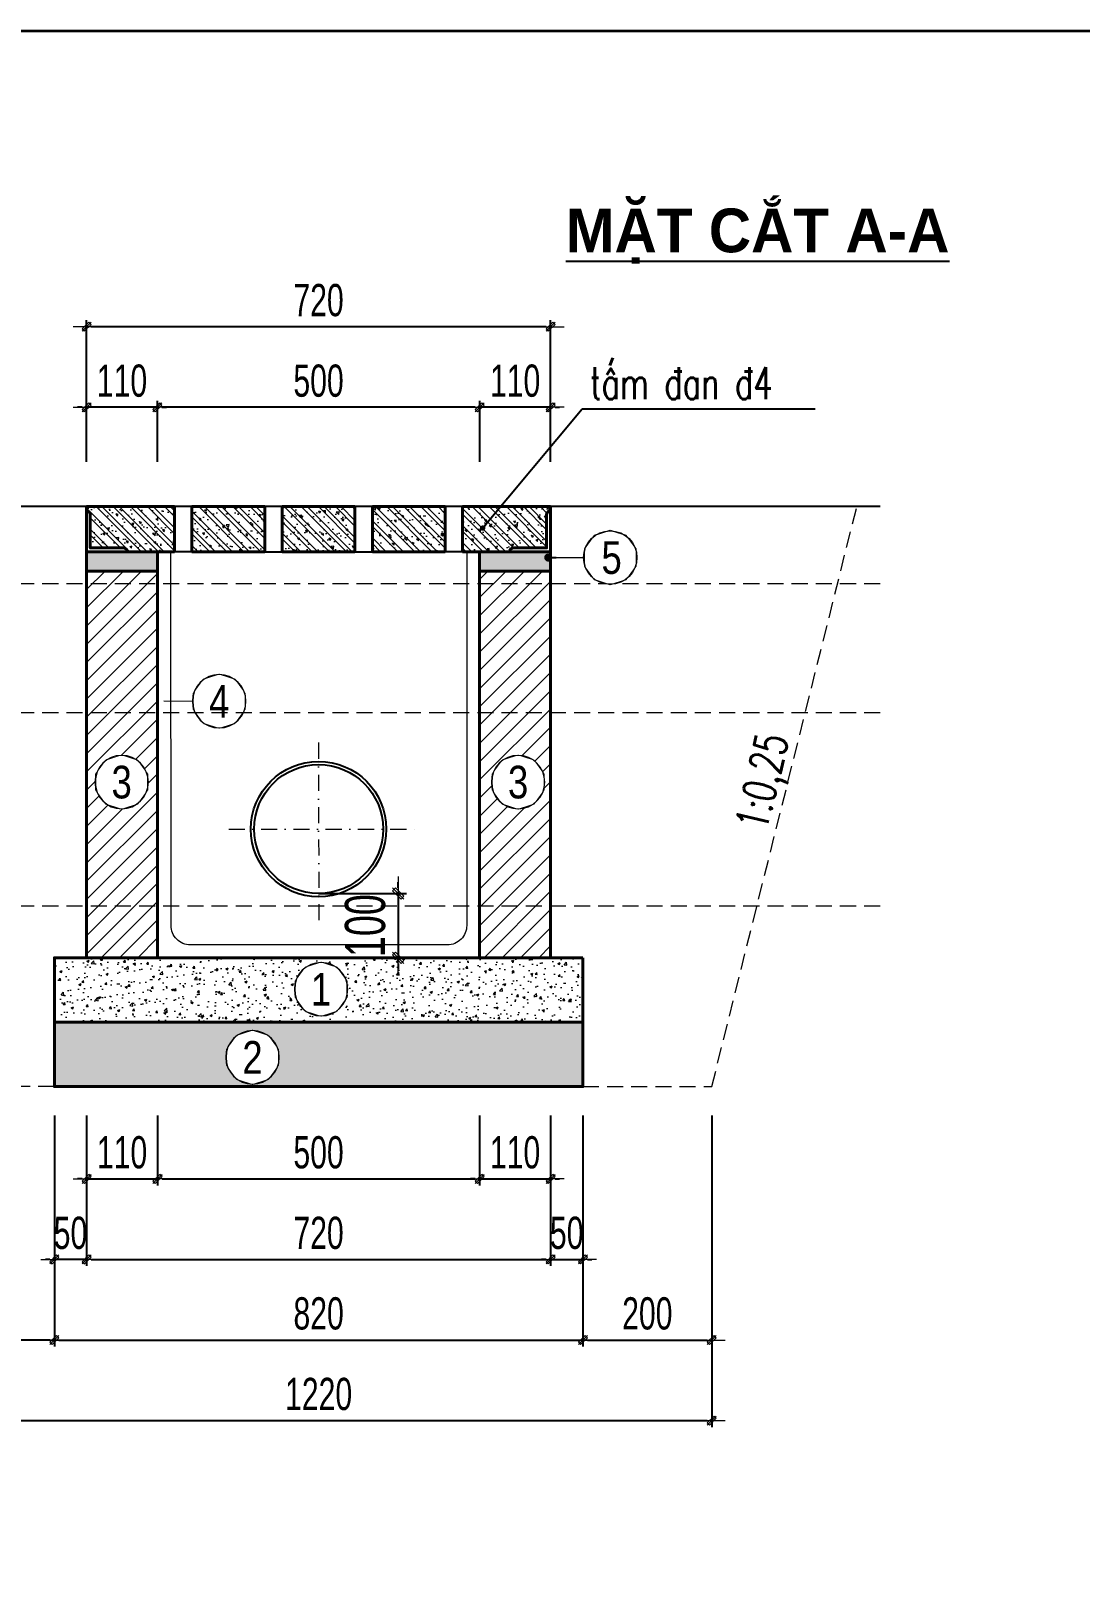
# Model space of a CAD drawing. Header units: inches. Extents: x -676 to 53517, y -16349 to 46516.
# Drawn here: x 30130 to 31758, y 11571 to 13956 of the extents above; entities that cross this region are included whole.
import ezdxf
from ezdxf.enums import TextEntityAlignment as Align

# ---------------------------------------------------------------- set-up
doc = ezdxf.new("R2010")
doc.units = ezdxf.units.IN
doc.header["$MEASUREMENT"] = 0
doc.set_wipeout_variables(frame=1)
doc.linetypes.add('DASHDOT', pattern=[1, 0.5, -0.25, 0, -0.25])
doc.linetypes.add('HIDDEN', pattern=[0.375, 0.25, -0.125])
for name, color, linetype, lineweight in [('dim', 144, 'Continuous', 13), ('EG Net thay', 7, 'Continuous', 25), ('LC Dim', 8, 'Continuous', 18), ('LC Hatch', 252, 'Continuous', 9), ('LC ISO', 153, 'Continuous', 13), ('LC MANH DUT', 35, 'HIDDEN', 5), ('LC Net dam2', 6, 'Continuous', 40), ('LC Net manh', 9, 'Continuous', 5), ('LC Net thay', 7, 'Continuous', 25), ('LC Net truc', 79, 'DASHDOT', 13), ('LC Text1', 3, 'Continuous', 20), ('LC Text2', 7, 'Continuous', 25), ('THEP', 1, 'Continuous', 35)]:
    doc.layers.add(name, color=color, linetype=linetype, lineweight=lineweight)
doc.layers.add('ENTTNTHIETKE1', color=2, linetype='Continuous')
doc.layers.add('HACTH', color=8, linetype='Continuous')
doc.styles.add('General text 2', font='arial.ttf')
doc.styles.add('HOATBIF', font='hoatbif.shx', dxfattribs={"width": 0.7})
doc.styles.add('LC 1', font='')
doc.styles.add('LC 3', font='vnsimli.shx', dxfattribs={"width": 0.75})
doc.styles.add('TXTDIM', font='', dxfattribs={"width": 0.7})
doc.styles.get('LC 1').set_extended_font_data('.VnAvantH', bold=True)
doc.styles.get('TXTDIM').set_extended_font_data('.VnArial')
doc.dimstyles.new('1-100(1-25)', dxfattribs={"dimscale": 25, "dimtxt": 2.5, "dimasz": 0.35, "dimexe": 0.5, "dimexo": 0, "dimgap": 0.8, "dimtad": 1, "dimdec": 0, "dimzin": 0, "dimdsep": 46, "dimtxsty": 'HOATBIF', "dimblk1": 'DOT', "dimblk2": 'DOT', "dimsah": 1, "dimcen": -1, "dimdle": 1, "dimclrd": 256, "dimclre": 256, "dimclrt": 4, "dimadec": 3, "dimazin": 2, "dimtfac": 0.333333, "dimtdec": 0, "dimtix": 1, "dimtmove": 2, "dimatfit": 3, "dimldrblk": 'DOT', "dimfxl": 1, "dimtvp": 0.833333, "dimtolj": 1, "dimtzin": 0, "dimarcsym": 0})
doc.dimstyles.new('DIM25', dxfattribs={"dimscale": 25, "dimtxt": 2.5, "dimasz": 0.3, "dimexe": 0.5, "dimexo": 0, "dimgap": 0.5, "dimtad": 1, "dimdec": 0, "dimzin": 12, "dimdsep": 46, "dimtxsty": 'TXTDIM', "dimblk": 'SLASH', "dimcen": 1.5, "dimclrd": 144, "dimclre": 144, "dimclrt": 1, "dimadec": 0, "dimazin": 0, "dimtfac": 1, "dimtdec": 0, "dimtix": 1, "dimtmove": 0, "dimatfit": 3, "dimldrblk": 'DOT', "dimfxl": 2, "dimtolj": 1, "dimtzin": 0, "dimlwd": 9, "dimlwe": 9, "dimarcsym": 1})

# ---------------------------------------------------------------- blocks, each defined once
blk = doc.blocks.new('*U66')
at = {"layer": 'Defpoints'}
blk.add_lwpolyline([(0, 4.25), (-2.5, 3.44), (-4.04, 1.31), (-4.04, -1.31), (-2.5, -3.44), (0, -4.25), (2.5, -3.44), (4.04, -1.31), (4.04, 1.31), (2.5, 3.44)], close=True, dxfattribs=at)
at = {"layer": 'LC Text1', "style": 'General text 2', "width": 0.8, "flags": 8}
blk.add_attdef('SYMBOL', text='', height=5.2, dxfattribs=at).set_placement((0, 0), align=Align.MIDDLE_CENTER)
blk.add_wipeout([(0, 4.25), (-2.5, 3.44), (-4.04, 1.31), (-4.04, -1.31), (-2.5, -3.44), (0, -4.25), (2.5, -3.44), (4.04, -1.31), (4.04, 1.31), (2.5, 3.44)]).dxf.layer = 'LC Net manh'
at = {"layer": 'LC ISO'}
blk.add_circle((0, 0), 4.25, dxfattribs=at)
blk = doc.blocks.new('DOT')
at = {"layer": 'LC Dim'}
blk.add_line((-3, 0), (3, 0), dxfattribs=at)
at = {"layer": 'LC Dim', "color": 4}
blk.add_line((-1, -1), (1, 1), dxfattribs=at)
blk.add_lwpolyline([(0.5, 1), (-1, -0.5), (-0.5, -1), (1, 0.5)], close=True, dxfattribs=at)
blk = doc.blocks.new('*D525')
at = {"layer": 'Defpoints', "color": 0, "transparency": 16777216}
for p in [(30826.2, 13372.2), (30826.2, 13287.7), (30936.2, 13287.7)]:
    blk.add_point(p, dxfattribs=at)
at = {"layer": 'LC Dim', "lineweight": -2, "transparency": 16777216}
for p, q in [((30819.2, 13372.2), (30812.2, 13372.2)), ((30826.2, 13287.7), (30826.2, 13382.2)), ((30936.2, 13372.2), (30826.2, 13372.2)), ((30936.2, 13287.7), (30936.2, 13382.2)), ((30943.2, 13372.2), (30950.2, 13372.2))]:
    blk.add_line(p, q, dxfattribs=at)
at = {"layer": 'LC Dim', "lineweight": -2, "transparency": 16777216, "xscale": 7, "yscale": 7, "zscale": 7}
blk.add_blockref('DOT', (30826.2, 13372.2), dxfattribs=at)
at = {"layer": 'LC Dim', "lineweight": -2, "transparency": 16777216, "xscale": 7, "yscale": 7, "zscale": 7, "rotation": 180}
blk.add_blockref('DOT', (30936.2, 13372.2), dxfattribs=at)
at = {"layer": 'LC Dim', "color": 4, "transparency": 16777216, "insert": (30881.2, 13413.2), "char_height": 50, "attachment_point": 5, "style": 'HOATBIF'}
blk.add_mtext('\\A1;110', dxfattribs=at)
blk = doc.blocks.new('_Dot')
at = {"color": 0, "linetype": 'ByBlock', "lineweight": -2}
blk.add_line((-0.5, 0), (-1, 0), dxfattribs=at)
at = {"color": 0, "linetype": 'ByBlock', "const_width": 0.5}
blk.add_lwpolyline([(-0.25, 0, 1), (0.25, 0, 1)], format="xyb", close=True, dxfattribs=at)
blk = doc.blocks.new('*D526')
at = {"layer": 'Defpoints', "color": 0, "transparency": 16777216}
for p in [(30326.2, 13372.2), (30326.2, 13287.7), (30826.2, 13287.7)]:
    blk.add_point(p, dxfattribs=at)
at = {"layer": 'LC Dim', "lineweight": -2, "transparency": 16777216}
for p, q in [((30326.2, 13287.7), (30326.2, 13382.2)), ((30819.2, 13372.2), (30333.2, 13372.2)), ((30826.2, 13287.7), (30826.2, 13382.2))]:
    blk.add_line(p, q, dxfattribs=at)
at = {"layer": 'LC Dim', "lineweight": -2, "transparency": 16777216, "xscale": 7, "yscale": 7, "zscale": 7, "rotation": 180}
blk.add_blockref('DOT', (30326.2, 13372.2), dxfattribs=at)
at = {"layer": 'LC Dim', "lineweight": -2, "transparency": 16777216, "xscale": 7, "yscale": 7, "zscale": 7}
blk.add_blockref('DOT', (30826.2, 13372.2), dxfattribs=at)
at = {"layer": 'LC Dim', "color": 4, "transparency": 16777216, "insert": (30576.2, 13413.2), "char_height": 50, "attachment_point": 5, "style": 'HOATBIF'}
blk.add_mtext('\\A1;500', dxfattribs=at)
blk = doc.blocks.new('*D527')
at = {"layer": 'Defpoints', "color": 0, "transparency": 16777216}
for p in [(30216.2, 13372.2), (30216.2, 13287.7), (30326.2, 13287.7)]:
    blk.add_point(p, dxfattribs=at)
at = {"layer": 'LC Dim', "lineweight": -2, "transparency": 16777216}
for p, q in [((30209.2, 13372.2), (30202.2, 13372.2)), ((30216.2, 13287.7), (30216.2, 13382.2)), ((30326.2, 13372.2), (30216.2, 13372.2)), ((30326.2, 13287.7), (30326.2, 13382.2)), ((30333.2, 13372.2), (30340.2, 13372.2))]:
    blk.add_line(p, q, dxfattribs=at)
at = {"layer": 'LC Dim', "lineweight": -2, "transparency": 16777216, "xscale": 7, "yscale": 7, "zscale": 7}
blk.add_blockref('DOT', (30216.2, 13372.2), dxfattribs=at)
at = {"layer": 'LC Dim', "lineweight": -2, "transparency": 16777216, "xscale": 7, "yscale": 7, "zscale": 7, "rotation": 180}
blk.add_blockref('DOT', (30326.2, 13372.2), dxfattribs=at)
at = {"layer": 'LC Dim', "color": 4, "transparency": 16777216, "insert": (30271.2, 13413.2), "char_height": 50, "attachment_point": 5, "style": 'HOATBIF'}
blk.add_mtext('\\A1;110', dxfattribs=at)
blk = doc.blocks.new('*D528')
at = {"layer": 'Defpoints', "color": 0, "transparency": 16777216}
for p in [(30216.2, 13497.2), (30216.2, 13287.7), (30936.2, 13287.7)]:
    blk.add_point(p, dxfattribs=at)
at = {"layer": 'LC Dim', "lineweight": -2, "transparency": 16777216}
for p, q in [((30216.2, 13287.7), (30216.2, 13507.2)), ((30936.2, 13287.7), (30936.2, 13507.2)), ((30929.2, 13497.2), (30223.2, 13497.2))]:
    blk.add_line(p, q, dxfattribs=at)
at = {"layer": 'LC Dim', "lineweight": -2, "transparency": 16777216, "xscale": 7, "yscale": 7, "zscale": 7, "rotation": 180}
blk.add_blockref('DOT', (30216.2, 13497.2), dxfattribs=at)
at = {"layer": 'LC Dim', "lineweight": -2, "transparency": 16777216, "xscale": 7, "yscale": 7, "zscale": 7}
blk.add_blockref('DOT', (30936.2, 13497.2), dxfattribs=at)
at = {"layer": 'LC Dim', "color": 4, "transparency": 16777216, "insert": (30576.2, 13538.2), "char_height": 50, "attachment_point": 5, "style": 'HOATBIF'}
blk.add_mtext('\\A1;720', dxfattribs=at)
blk = doc.blocks.new('*D532')
at = {"layer": 'Defpoints', "color": 0, "transparency": 16777216}
for p in [(30576.3, 12617.7), (30576.3, 12518), (30699.9, 12518)]:
    blk.add_point(p, dxfattribs=at)
at = {"layer": 'HACTH', "lineweight": -2, "transparency": 16777216}
for p, q in [((30699.9, 12626.5), (30699.9, 12635.2)), ((30576.3, 12617.7), (30712.4, 12617.7)), ((30699.9, 12617.7), (30699.9, 12518)), ((30576.3, 12518), (30712.4, 12518)), ((30699.9, 12509.2), (30699.9, 12500.5))]:
    blk.add_line(p, q, dxfattribs=at)
at = {"layer": 'HACTH', "lineweight": -2, "transparency": 16777216, "xscale": 8.75, "yscale": 8.75, "zscale": 8.75}
for p, rotation in [((30699.9, 12617.7), 270), ((30699.9, 12518), 90)]:
    blk.add_blockref('DOT', p, dxfattribs=dict(at, rotation=rotation))
at = {"layer": 'HACTH', "color": 4, "transparency": 16777216, "insert": (30648.7, 12567.8), "char_height": 62.5, "attachment_point": 5, "rotation": 90, "style": 'HOATBIF'}
blk.add_mtext('\\A1;100', dxfattribs=at)
blk = doc.blocks.new('khung vpn')
at = {"layer": 'THEP'}
blk.add_lwpolyline([(52555.832, -4234.474), (52502.459, -4234.474), (52502.459, -4196.073), (52555.832, -4196.073)], close=True, dxfattribs=at)
blk = doc.blocks.new('TIEUDE2')
at = {"layer": 'LC Text2', "color": 7, "style": 'LC 1'}
blk.add_attdef('%%UTIªU§Ò', text='', height=3.5, dxfattribs=at).set_placement((0, 0), align=Align.BOTTOM_CENTER)
blk.add_attdef('TL', text='', height=2.2, dxfattribs=at).set_placement((0, -1.8), align=Align.TOP_CENTER)
blk = doc.blocks.new('*D556')
at = {"layer": 'Defpoints', "color": 0, "transparency": 16777216}
for p in [(30216.3, 12273.3), (30326.3, 12273.3), (30326.3, 12174.8)]:
    blk.add_point(p, dxfattribs=at)
at = {"layer": 'LC Dim', "lineweight": -2, "transparency": 16777216}
for p, q in [((30216.3, 12273.3), (30216.3, 12164.8)), ((30326.3, 12273.3), (30326.3, 12164.8)), ((30209.3, 12174.8), (30202.3, 12174.8)), ((30216.3, 12174.8), (30326.3, 12174.8)), ((30333.3, 12174.8), (30340.3, 12174.8))]:
    blk.add_line(p, q, dxfattribs=at)
at = {"layer": 'LC Dim', "lineweight": -2, "transparency": 16777216, "xscale": 7, "yscale": 7, "zscale": 7}
blk.add_blockref('DOT', (30216.3, 12174.8), dxfattribs=at)
at = {"layer": 'LC Dim', "lineweight": -2, "transparency": 16777216, "xscale": 7, "yscale": 7, "zscale": 7, "rotation": 180}
blk.add_blockref('DOT', (30326.3, 12174.8), dxfattribs=at)
at = {"layer": 'LC Dim', "color": 4, "transparency": 16777216, "insert": (30271.3, 12215.8), "char_height": 50, "attachment_point": 5, "style": 'HOATBIF'}
blk.add_mtext('\\A1;110', dxfattribs=at)
blk = doc.blocks.new('*D557')
at = {"layer": 'Defpoints', "color": 0, "transparency": 16777216}
for p in [(30326.3, 12273.3), (30826.1, 12273.3), (30826.1, 12174.8)]:
    blk.add_point(p, dxfattribs=at)
at = {"layer": 'LC Dim', "lineweight": -2, "transparency": 16777216}
for p, q in [((30326.3, 12273.3), (30326.3, 12164.8)), ((30826.1, 12273.3), (30826.1, 12164.8)), ((30333.3, 12174.8), (30819.1, 12174.8))]:
    blk.add_line(p, q, dxfattribs=at)
at = {"layer": 'LC Dim', "lineweight": -2, "transparency": 16777216, "xscale": 7, "yscale": 7, "zscale": 7, "rotation": 180}
blk.add_blockref('DOT', (30326.3, 12174.8), dxfattribs=at)
at = {"layer": 'LC Dim', "lineweight": -2, "transparency": 16777216, "xscale": 7, "yscale": 7, "zscale": 7}
blk.add_blockref('DOT', (30826.1, 12174.8), dxfattribs=at)
at = {"layer": 'LC Dim', "color": 4, "transparency": 16777216, "insert": (30576.2, 12215.8), "char_height": 50, "attachment_point": 5, "style": 'HOATBIF'}
blk.add_mtext('\\A1;500', dxfattribs=at)
blk = doc.blocks.new('*D558')
at = {"layer": 'Defpoints', "color": 0, "transparency": 16777216}
for p in [(30826.1, 12273.3), (30936.1, 12273.3), (30936.1, 12174.8)]:
    blk.add_point(p, dxfattribs=at)
at = {"layer": 'LC Dim', "lineweight": -2, "transparency": 16777216}
for p, q in [((30826.1, 12273.3), (30826.1, 12164.8)), ((30936.1, 12273.3), (30936.1, 12164.8)), ((30819.1, 12174.8), (30812.1, 12174.8)), ((30826.1, 12174.8), (30936.1, 12174.8)), ((30943.1, 12174.8), (30950.1, 12174.8))]:
    blk.add_line(p, q, dxfattribs=at)
at = {"layer": 'LC Dim', "lineweight": -2, "transparency": 16777216, "xscale": 7, "yscale": 7, "zscale": 7}
blk.add_blockref('DOT', (30826.1, 12174.8), dxfattribs=at)
at = {"layer": 'LC Dim', "lineweight": -2, "transparency": 16777216, "xscale": 7, "yscale": 7, "zscale": 7, "rotation": 180}
blk.add_blockref('DOT', (30936.1, 12174.8), dxfattribs=at)
at = {"layer": 'LC Dim', "color": 4, "transparency": 16777216, "insert": (30881.1, 12215.8), "char_height": 50, "attachment_point": 5, "style": 'HOATBIF'}
blk.add_mtext('\\A1;110', dxfattribs=at)
blk = doc.blocks.new('*D559')
at = {"layer": 'Defpoints', "color": 0, "transparency": 16777216}
for p in [(30216.3, 12273.3, 0), (30936.1, 12273.3, 0), (30936.1, 12049.8)]:
    blk.add_point(p, dxfattribs=at)
at = {"layer": 'LC Dim', "lineweight": -2, "transparency": 16777216}
for p, q in [((30216.3, 12273.3), (30216.3, 12039.8)), ((30936.1, 12273.3), (30936.1, 12039.8)), ((30223.3, 12049.8), (30929.1, 12049.8))]:
    blk.add_line(p, q, dxfattribs=at)
at = {"layer": 'LC Dim', "lineweight": -2, "transparency": 16777216, "xscale": 7, "yscale": 7, "zscale": 7, "rotation": 180}
blk.add_blockref('DOT', (30216.3, 12049.8), dxfattribs=at)
at = {"layer": 'LC Dim', "lineweight": -2, "transparency": 16777216, "xscale": 7, "yscale": 7, "zscale": 7}
blk.add_blockref('DOT', (30936.1, 12049.8), dxfattribs=at)
at = {"layer": 'LC Dim', "color": 4, "transparency": 16777216, "insert": (30576.2, 12090.8), "char_height": 50, "attachment_point": 5, "style": 'HOATBIF'}
blk.add_mtext('\\A1;720', dxfattribs=at)
blk = doc.blocks.new('*D560')
at = {"layer": 'Defpoints', "color": 0, "transparency": 16777216}
for p in [(30936.1, 12273.3, 0), (30986.3, 12273.3, 0), (30986.3, 12049.8)]:
    blk.add_point(p, dxfattribs=at)
at = {"layer": 'LC Dim', "lineweight": -2, "transparency": 16777216}
for p, q in [((30936.1, 12273.3), (30936.1, 12039.8)), ((30986.3, 12273.3), (30986.3, 12039.8)), ((30929.1, 12049.8), (30922.1, 12049.8)), ((30936.1, 12049.8), (30986.3, 12049.8)), ((30993.3, 12049.8), (31000.3, 12049.8))]:
    blk.add_line(p, q, dxfattribs=at)
at = {"layer": 'LC Dim', "lineweight": -2, "transparency": 16777216, "xscale": 7, "yscale": 7, "zscale": 7}
blk.add_blockref('DOT', (30936.1, 12049.8), dxfattribs=at)
at = {"layer": 'LC Dim', "lineweight": -2, "transparency": 16777216, "xscale": 7, "yscale": 7, "zscale": 7, "rotation": 180}
blk.add_blockref('DOT', (30986.3, 12049.8), dxfattribs=at)
at = {"layer": 'LC Dim', "color": 4, "transparency": 16777216, "insert": (30961.2, 12090.8), "char_height": 50, "attachment_point": 5, "style": 'HOATBIF'}
blk.add_mtext('\\A1;50', dxfattribs=at)
blk = doc.blocks.new('*D561')
at = {"layer": 'Defpoints', "color": 0, "transparency": 16777216}
for p in [(30166.3, 12273.3, 0), (30216.3, 12273.3, 0), (30166.3, 12049.8)]:
    blk.add_point(p, dxfattribs=at)
at = {"layer": 'LC Dim', "lineweight": -2, "transparency": 16777216}
for p, q in [((30166.3, 12273.3), (30166.3, 12039.8)), ((30216.3, 12273.3), (30216.3, 12039.8)), ((30159.3, 12049.8), (30152.3, 12049.8)), ((30216.3, 12049.8), (30166.3, 12049.8)), ((30223.3, 12049.8), (30230.3, 12049.8))]:
    blk.add_line(p, q, dxfattribs=at)
at = {"layer": 'LC Dim', "lineweight": -2, "transparency": 16777216, "xscale": 7, "yscale": 7, "zscale": 7}
blk.add_blockref('DOT', (30166.3, 12049.8), dxfattribs=at)
at = {"layer": 'LC Dim', "lineweight": -2, "transparency": 16777216, "xscale": 7, "yscale": 7, "zscale": 7, "rotation": 180}
blk.add_blockref('DOT', (30216.3, 12049.8), dxfattribs=at)
at = {"layer": 'LC Dim', "color": 4, "transparency": 16777216, "insert": (30191.3, 12090.8), "char_height": 50, "attachment_point": 5, "style": 'HOATBIF'}
blk.add_mtext('\\A1;50', dxfattribs=at)
blk = doc.blocks.new('*D562')
at = {"layer": 'Defpoints', "color": 0, "transparency": 16777216}
for p in [(30166.3, 12273.3, 0), (30986.3, 12273.3, 0), (30986.3, 11924.8)]:
    blk.add_point(p, dxfattribs=at)
at = {"layer": 'LC Dim', "lineweight": -2, "transparency": 16777216}
for p, q in [((30166.3, 12273.3), (30166.3, 11914.8)), ((30986.3, 12273.3), (30986.3, 11914.8)), ((30173.3, 11924.8), (30979.3, 11924.8))]:
    blk.add_line(p, q, dxfattribs=at)
at = {"layer": 'LC Dim', "lineweight": -2, "transparency": 16777216, "xscale": 7, "yscale": 7, "zscale": 7, "rotation": 180}
blk.add_blockref('DOT', (30166.3, 11924.8), dxfattribs=at)
at = {"layer": 'LC Dim', "lineweight": -2, "transparency": 16777216, "xscale": 7, "yscale": 7, "zscale": 7}
blk.add_blockref('DOT', (30986.3, 11924.8), dxfattribs=at)
at = {"layer": 'LC Dim', "color": 4, "transparency": 16777216, "insert": (30576.3, 11965.8), "char_height": 50, "attachment_point": 5, "style": 'HOATBIF'}
blk.add_mtext('\\A1;820', dxfattribs=at)
blk = doc.blocks.new('*D563')
at = {"layer": 'Defpoints', "color": 0, "transparency": 16777216}
for p in [(30986.3, 12273.3, 0), (31186.3, 12273.3, 0), (31186.3, 11924.8)]:
    blk.add_point(p, dxfattribs=at)
at = {"layer": 'LC Dim', "lineweight": -2, "transparency": 16777216}
for p, q in [((30986.3, 12273.3), (30986.3, 11914.8)), ((31186.3, 12273.3), (31186.3, 11914.8)), ((30993.3, 11924.8), (31179.3, 11924.8))]:
    blk.add_line(p, q, dxfattribs=at)
at = {"layer": 'LC Dim', "lineweight": -2, "transparency": 16777216, "xscale": 7, "yscale": 7, "zscale": 7, "rotation": 180}
blk.add_blockref('DOT', (30986.3, 11924.8), dxfattribs=at)
at = {"layer": 'LC Dim', "lineweight": -2, "transparency": 16777216, "xscale": 7, "yscale": 7, "zscale": 7}
blk.add_blockref('DOT', (31186.3, 11924.8), dxfattribs=at)
at = {"layer": 'LC Dim', "color": 4, "transparency": 16777216, "insert": (31086.3, 11965.8), "char_height": 50, "attachment_point": 5, "style": 'HOATBIF'}
blk.add_mtext('\\A1;200', dxfattribs=at)
blk = doc.blocks.new('*D564')
at = {"layer": 'Defpoints', "color": 0, "transparency": 16777216}
for p in [(29966.3, 12273.3, 0), (30166.3, 12273.3, 0), (29966.3, 11924.8)]:
    blk.add_point(p, dxfattribs=at)
at = {"layer": 'LC Dim', "lineweight": -2, "transparency": 16777216}
for p, q in [((29966.3, 12273.3), (29966.3, 11914.8)), ((30166.3, 12273.3), (30166.3, 11914.8)), ((30159.3, 11924.8), (29973.3, 11924.8))]:
    blk.add_line(p, q, dxfattribs=at)
at = {"layer": 'LC Dim', "lineweight": -2, "transparency": 16777216, "xscale": 7, "yscale": 7, "zscale": 7, "rotation": 180}
blk.add_blockref('DOT', (29966.3, 11924.8), dxfattribs=at)
at = {"layer": 'LC Dim', "lineweight": -2, "transparency": 16777216, "xscale": 7, "yscale": 7, "zscale": 7}
blk.add_blockref('DOT', (30166.3, 11924.8), dxfattribs=at)
at = {"layer": 'LC Dim', "color": 4, "transparency": 16777216, "insert": (30066.3, 11965.8), "char_height": 50, "attachment_point": 5, "style": 'HOATBIF'}
blk.add_mtext('\\A1;200', dxfattribs=at)
blk = doc.blocks.new('*D565')
at = {"layer": 'Defpoints', "color": 0, "transparency": 16777216}
for p in [(29966.3, 12273.3, 0), (31186.3, 12273.3, 0), (31186.3, 11799.8)]:
    blk.add_point(p, dxfattribs=at)
at = {"layer": 'LC Dim', "lineweight": -2, "transparency": 16777216}
for p, q in [((29966.3, 12273.3), (29966.3, 11789.8)), ((31186.3, 12273.3), (31186.3, 11789.8)), ((29973.3, 11799.8), (31179.3, 11799.8))]:
    blk.add_line(p, q, dxfattribs=at)
at = {"layer": 'LC Dim', "lineweight": -2, "transparency": 16777216, "xscale": 7, "yscale": 7, "zscale": 7, "rotation": 180}
blk.add_blockref('DOT', (29966.3, 11799.8), dxfattribs=at)
at = {"layer": 'LC Dim', "lineweight": -2, "transparency": 16777216, "xscale": 7, "yscale": 7, "zscale": 7}
blk.add_blockref('DOT', (31186.3, 11799.8), dxfattribs=at)
at = {"layer": 'LC Dim', "color": 4, "transparency": 16777216, "insert": (30576.3, 11840.8), "char_height": 50, "attachment_point": 5, "style": 'HOATBIF'}
blk.add_mtext('\\A1;1220', dxfattribs=at)
blk = doc.blocks.new('SLASH')
at = {"layer": 'dim', "color": 16, "linetype": 'Continuous'}
for p, q in [((-1.2, 0), (1.2, 0)), ((-0.6, -0.6), (0.6, 0.6))]:
    blk.add_line(p, q, dxfattribs=at)

msp = doc.modelspace()

# ---------------------------------------------------------------- hatches: boundary and pattern name
at = {"layer": 'LC Hatch'}
h = msp.add_hatch(dxfattribs=at)
h.set_pattern_fill('BTCT', color=256, scale=5, angle=90, style=0)
h.set_pattern_definition([(140, (-143241.7, 12053.183), (3.1376067, 35.863009), [3.75, -41.25]), (85, (-143241.7, 12053.183), (-37.609607, -6.937567), [3, -33]), (190.4514, (-143241.44, 12056.17), (-34.471977, 28.925469), [3.1870095, -35.0571056]), (136.1842, (-143251.7, 12053.183), (8.275951, 53.362052), [5.625, -61.875]), (186.6356, (-143251.01, 12057.63), (-48.705894, 46.733135), [4.780514, -52.58565]), (81.1842, (-143251.7, 12053.183), (-48.70593, 46.733097), [4.5, -49.5]), (111, (-143249.2, 12058.183), (20.1309445, 29.8453526), [3.75, -41.25]), (56, (-143249.2, 12058.183), (-36.257502, 12.1657666), [3, -33]), (161.4514, (-143247.522, 12060.67), (-16.126525, 42.0111314), [3.1870095, -35.0571056]), (127.5, (-143241.7, 12053.183), (-16.6446927, 0.6079928), [0, -32.6, 0, -33.5, 0, -33.125]), (97.5, (-143241.7, 12053.183), (-19.7205856, 13.1534769), [0, -19.1, 0, -31.85, 0, -12.625]), (57.5, (-143241.7, 12042.033), (1.1277436, 26.6911218), [0, -12.5, 0, -39, 0, -51.75]), (47.5, (-143241.7, 12037.033), (-5.005249, 29.1593085), [0, -16.25, 0, -25.9, 0, -36.75]), (135, (-143241.7, 12053.183), (-13.2582521, -13.2582521), []), (135, (-143241.7, 12062.022), (-13.2582521, -13.2582521), [])])
h.paths.add_polyline_path([(30352.7, 13218), (30216, 13218), (30216, 13211, -0.414214), (30222, 13206.5), (30222, 13154), (30274.5, 13154, -0.414214), (30279, 13148), (30352.7, 13148)])
h.paths.add_polyline_path([(30492.7, 13218), (30379.7, 13218), (30379.7, 13148), (30492.7, 13148)])
h.paths.add_polyline_path([(30632.7, 13218), (30519.7, 13218), (30519.7, 13148), (30632.7, 13148)])
h.paths.add_polyline_path([(30772.7, 13218), (30659.7, 13218), (30659.7, 13148), (30772.7, 13148)])
h.paths.add_polyline_path([(30930, 13206.5, -0.414214), (30936, 13211), (30936, 13218), (30799.7, 13218), (30799.7, 13148), (30873, 13148, -0.414214), (30877.5, 13154), (30930, 13154)])
h = msp.add_hatch(dxfattribs=at)
h.set_pattern_fill('AR-SAND', color=256, scale=5, style=0)
h.set_pattern_definition([(37.5, (-149467.89, -9696.881), (-0.3149668, 9.63411885), [0, -7.6, 0, -8.5, 0, -8.125]), (7.5, (-149467.89, -9696.881), (8.8488835, 14.1107303), [0, -4.1, 0, -6.85, 0, -2.625]), (327.5, (-149474.04, -9696.881), (15.5707093, 0.02829527), [0, -2.5, 0, -9, 0, -11.75]), (317.5, (-149474.04, -9696.881), (15.030633, 4.3883778), [0, -1.25, 0, -5.9, 0, -6.75])])
h.paths.add_polyline_path([(30826, 13148), (30936, 13148), (30936, 13118), (30826, 13118)])
h.paths.add_polyline_path([(30216.2, 13148), (30529, 13148), (30326.2, 13148), (30326.2, 13118), (30216.2, 13118)])
h = msp.add_hatch(dxfattribs=at)
h.set_pattern_fill('ANSI31', color=256, scale=160, style=0)
h.set_pattern_definition([(45, (-143241.7, 11627.931), (-14.1421356, 14.1421356), [])])
h.paths.add_polyline_path([(30326.2, 13118), (30216.2, 13118), (30216.3, 12518), (30326.3, 12518)])
h.paths.add_polyline_path([(30936.1, 13118), (30826.1, 13118), (30826.1, 12518), (30936.1, 12518)])
h = msp.add_hatch(dxfattribs=at)
h.set_pattern_fill('AR-CONC', color=256, scale=5)
h.set_pattern_definition([(50, (-68350.564, -469.753), (35.863009, -3.137607), [3.75, -41.25]), (355, (-68350.564, -469.753), (-6.937567, 37.609607), [3, -33]), (100.4514, (-68347.576, -470.015), (28.925469, 34.471977), [3.18701, -35.057106]), (46.1842, (-68350.564, -459.753), (53.362052, -8.27595), [5.625, -61.875]), (96.6356, (-68346.117, -460.443), (46.733135, 48.705894), [4.780514, -52.58565]), (351.1842, (-68350.564, -459.753), (46.733097, 48.70593), [4.5, -49.5]), (21, (-68345.564, -462.253), (29.845353, -20.1309445), [3.75, -41.25]), (326, (-68345.564, -462.253), (12.165767, 36.257502), [3, -33]), (71.4514, (-68343.077, -463.93), (42.011131, 16.126525), [3.18701, -35.057106]), (37.5, (-68350.564, -469.753), (0.6079928, 16.6446927), [0, -32.6, 0, -33.5, 0, -33.125]), (7.5, (-68350.564, -469.753), (13.153477, 19.7205856), [0, -19.1, 0, -31.85, 0, -12.625]), (327.5, (-68361.714, -469.753), (26.6911218, -1.1277436), [0, -12.5, 0, -39, 0, -51.75]), (317.5, (-68366.714, -469.753), (29.1593085, 5.005249), [0, -16.25, 0, -25.9, 0, -36.75])])
h.paths.add_polyline_path([(30166.3, 12518), (30986.3, 12518), (30986.3, 12418), (30166.3, 12418)])

# ---------------------------------------------------------------- linework, layer by layer
at = {"layer": 'EG Net thay'}
for radius in [105, 100]:
    msp.add_circle((30576.3, 12717.7, 0), radius, dxfattribs=at)
at = {"layer": 'LC MANH DUT', "ltscale": 100}
for p, q in [((31447.6, 13098, 0), (29710, 13098, 0)), ((31447.6, 12598, 0), (29710, 12598, 0))]:
    msp.add_line(p, q, dxfattribs=at)
at = {"layer": 'LC MANH DUT', "ltscale": 100, "elevation": 0}
for points in [[(30166.3, 12318), (29966.3, 12318), (29741.3, 13218)], [(30986.3, 12318), (31186.3, 12318), (31411.3, 13218)]]:
    msp.add_lwpolyline(points, dxfattribs=at)
at = {"layer": 'LC Net dam2'}
for p, q in [((30352.7, 13218, 0), (30352.7, 13148, 0)), ((30379.7, 13218, 0), (30379.7, 13148, 0)), ((30492.7, 13148, 0), (30492.7, 13218, 0)), ((30519.7, 13148, 0), (30519.7, 13218, 0)), ((30632.7, 13148, 0), (30632.7, 13218, 0)), ((30659.7, 13148, 0), (30659.7, 13218, 0)), ((30772.7, 13218, 0), (30772.7, 13148, 0)), ((30799.7, 13218, 0), (30799.7, 13148, 0)), ((30216.2, 13148, 0), (30216.3, 12518, 0)), ((30326.2, 13148, 0), (30216.2, 13148, 0)), ((30326.2, 13148, 0), (30326.3, 12518, 0)), ((30826, 13148, 0), (30936, 13148, 0)), ((30826, 13148, 0), (30826.1, 12518, 0)), ((30936, 13168.2, 0), (30936.1, 12518, 0)), ((30326.2, 13118, 0), (30216.2, 13118, 0)), ((30826, 13118, 0), (30936, 13118, 0)), ((30936, 12644.1, 0), (30936, 13118, 0)), ((30936, 12644.1, 0), (30936, 13118, 0)), ((30326.3, 12518, 0), (30826.1, 12518, 0)), ((30936.1, 12417.5, 0), (30936.1, 12418, 0))]:
    msp.add_line(p, q, dxfattribs=at)
at = {"layer": 'LC Net dam2', "elevation": 0}
for points in [[(30352.7, 13218), (30216, 13218), (30216, 13148), (30352.7, 13148)], [(30492.7, 13218), (30379.7, 13218)], [(30632.7, 13218), (30519.7, 13218)], [(30772.7, 13218), (30659.7, 13218)], [(30799.7, 13148), (30936, 13148), (30936, 13218), (30799.7, 13218)], [(30379.7, 13148), (30492.7, 13148)], [(30519.7, 13148), (30632.7, 13148)], [(30659.7, 13148), (30772.7, 13148)]]:
    msp.add_lwpolyline(points, dxfattribs=at)
for points in [[(30279, 13148), (30216, 13148), (30216, 13211, -0.414214), (30222, 13206.5), (30222, 13154), (30274.5, 13154, -0.414214)], [(30873, 13148), (30936, 13148), (30936, 13211, 0.414214), (30930, 13206.5), (30930, 13154), (30877.5, 13154, 0.414214)]]:
    msp.add_lwpolyline(points, format="xyb", close=True, dxfattribs=at)
msp.add_lwpolyline([(30986.3, 12518), (30166.3, 12518), (30166.3, 12418), (30986.3, 12418)], close=True, dxfattribs=at)
at = {"layer": 'LC Net manh', "elevation": 0}
msp.add_lwpolyline([(30806, 13148), (30806.1, 12568, -0.414214), (30776.1, 12538), (30377.3, 12538, -0.414214), (30347.3, 12568), (30347.2, 13148), (30326.2, 13148)], format="xyb", dxfattribs=at)
at = {"layer": 'LC Net thay', "ltscale": 150}
msp.add_line((31447.6, 13218, 0), (29710, 13218, 0), dxfattribs=at)
at = {"layer": 'LC Net thay'}
for p, q in [((30379.7, 13218, 0), (30352.7, 13218, 0)), ((30799.7, 13218, 0), (30772.7, 13218, 0)), ((30379.7, 13148, 0), (30352.7, 13148, 0)), ((30799.7, 13148, 0), (30772.7, 13148, 0))]:
    msp.add_line(p, q, dxfattribs=at)
at = {"layer": 'LC Net thay', "elevation": 0}
for points in [[(30492.7, 13148), (30519.7, 13148), (30519.7, 13218), (30492.7, 13218)], [(30632.7, 13148), (30659.7, 13148), (30659.7, 13218), (30632.7, 13218)]]:
    msp.add_lwpolyline(points, close=True, dxfattribs=at)
at = {"layer": 'LC Net truc', "color": 1, "ltscale": 50}
for p, q in [((30519.7, 13218, 0), (30632.7, 13218, 0)), ((30576.3, 12851.9, 0), (30576.4, 12574.8, 0)), ((30436.9, 12717.7, 0), (30726.9, 12717.7, 0))]:
    msp.add_line(p, q, dxfattribs=at)

# ---------------------------------------------------------------- block references
at = {"layer": 'LC Text2'}
ref = msp.add_blockref('TIEUDE2', (31257.4, 13592.3, 0), dxfattribs=dict(at, xscale=20.00000117034889, yscale=20.00000117034889, zscale=20.00000117034889, rotation=359.999216292062))
ref.add_attrib('%%UTIªU§Ò', '%%UmÆt c¾t A-A', dxfattribs={"color": 7, "height": 67.923, "rotation": 359.9992, "style": 'LC 1'}).set_placement((31257.4, 13592.3, 0), align=Align.BOTTOM_CENTER)

# ---------------------------------------------------------------- texts
at = {"layer": 'LC Text1', "color": 3, "style": 'LC 3', "width": 0.7}
msp.add_text('tÊm ®an ®4', height=50, dxfattribs=at).set_placement((30997.3, 13384.7, 0))
msp.add_text('1:0,25', height=50, rotation=76.6735, dxfattribs=at).set_placement((31271.2, 12712.9, 0))

# ---------------------------------------------------------------- dimensions: what is measured, and where the dimension line sits
at = {"layer": 'LC Dim'}
for base, p1, p2, picture, middle in [((30216.2, 13497.2, 0), (30936.2, 13287.7, 0), (30216.2, 13287.7, 0), '*D528', (30576.2, 13538.2, 0)), ((30216.2, 13372.2, 0), (30326.2, 13287.7, 0), (30216.2, 13287.7, 0), '*D527', (30271.2, 13413.2, 0)), ((30326.2, 13372.2, 0), (30826.2, 13287.7, 0), (30326.2, 13287.7, 0), '*D526', (30576.2, 13413.2, 0)), ((30826.2, 13372.2, 0), (30936.2, 13287.7, 0), (30826.2, 13287.7, 0), '*D525', (30881.2, 13413.2, 0)), ((29966.3, 11924.8, 0), (30166.3, 12273.3), (29966.3, 12273.3), '*D564', (30066.3, 11965.8, 0)), ((31186.3, 11799.8, 0), (29966.3, 12273.3), (31186.3, 12273.3), '*D565', (30576.3, 11840.8, 0)), ((30166.3, 12049.8, 0), (30216.3, 12273.3), (30166.3, 12273.3), '*D561', (30191.3, 12090.8, 0)), ((30986.3, 11924.8, 0), (30166.3, 12273.3), (30986.3, 12273.3), '*D562', (30576.3, 11965.8, 0)), ((30326.3, 12174.8, 0), (30216.3, 12273.3, 0), (30326.3, 12273.3, 0), '*D556', (30271.3, 12215.8, 0)), ((30936.1, 12049.8, 0), (30216.3, 12273.3), (30936.1, 12273.3), '*D559', (30576.2, 12090.8, 0)), ((30826.1, 12174.8, 0), (30326.3, 12273.3, 0), (30826.1, 12273.3, 0), '*D557', (30576.2, 12215.8, 0)), ((30936.1, 12174.8, 0), (30826.1, 12273.3, 0), (30936.1, 12273.3, 0), '*D558', (30881.1, 12215.8, 0)), ((30986.3, 12049.8, 0), (30936.1, 12273.3), (30986.3, 12273.3), '*D560', (30961.2, 12090.8, 0)), ((31186.3, 11924.8, 0), (30986.3, 12273.3), (31186.3, 12273.3), '*D563', (31086.3, 11965.8, 0))]:
    dim = msp.add_linear_dim(base=base, p1=p1, p2=p2, dimstyle='1-100(1-25)', override={"dimscale": 20}, dxfattribs=at)
    dim.commit()
    dim.dimension.update_dxf_attribs({"geometry": picture, "text_midpoint": middle})

# ---------------------------------------------------------------- leaders
msp.add_leader([(30830.8, 13184.7, 0), (30985.3, 13369.6, 0), (31346.5, 13369.6, 0)], dimstyle='1-100(1-25)', override={"dimscale": 24}, dxfattribs=at)

# ---------------------------------------------------------------- next in the draw order: block references
at = {"layer": 'LC Net manh'}
ref = msp.add_blockref('*U66', (30422, 12916, 0), dxfattribs=dict(at, xscale=-9.758117647119539, yscale=9.758117647119539, zscale=9.758117647119539))
ref.add_attrib('SYMBOL', '4', dxfattribs={"layer": 'LC Text1', "height": 50.7, "style": 'General text 2', "width": 0.8}).set_placement((30422, 12916, 0), align=Align.MIDDLE_CENTER)
ref = msp.add_blockref('*U66', (30270.7, 12790.6, 0), dxfattribs=dict(at, xscale=-9.758117647119539, yscale=9.758117647119539, zscale=9.758117647119539))
ref.add_attrib('SYMBOL', '3', dxfattribs={"layer": 'LC Text1', "height": 50.7, "style": 'General text 2', "width": 0.8}).set_placement((30270.7, 12790.6, 0), align=Align.MIDDLE_CENTER)
ref = msp.add_blockref('*U66', (30885.8, 12790.6, 0), dxfattribs=dict(at, xscale=-9.758117647119539, yscale=9.758117647119539, zscale=9.758117647119539))
ref.add_attrib('SYMBOL', '3', dxfattribs={"layer": 'LC Text1', "height": 50.7, "style": 'General text 2', "width": 0.8}).set_placement((30885.8, 12790.6, 0), align=Align.MIDDLE_CENTER)
ref = msp.add_blockref('*U66', (30580.1, 12469.2, 0), dxfattribs=dict(at, xscale=-9.758117647119539, yscale=9.758117647119539, zscale=9.758117647119539))
ref.add_attrib('SYMBOL', '1', dxfattribs={"layer": 'LC Text1', "height": 50.7, "style": 'General text 2', "width": 0.8}).set_placement((30580.1, 12469.2, 0), align=Align.MIDDLE_CENTER)

# ---------------------------------------------------------------- next in the draw order: hatches: boundary and pattern name
at = {"layer": 'LC Hatch'}
h = msp.add_hatch(dxfattribs=at)
h.set_pattern_fill('GRAVEL', color=256, scale=50)
h.set_pattern_definition([(228.0128, (-68314.5642, -419.7534), (-399.99991161, -450.00006708), [6.7268, -665.9544]), (184.9697, (-68319.0642, -424.7534), (600.000052576, 49.99956535), [11.5434, -1142.79625]), (132.5104, (-68330.5642, -425.7534), (499.99953592, -550.00043369), [8.1394, -805.8016]), (267.2737, (-68350.0642, -438.2534), (49.999800886, 1000.00001475), [10.5119, -1040.6779]), (292.8337, (-68350.5642, -448.7534), (-250.00049527, 599.99982059), [10.30775, -1020.46865]), (357.2737, (-68346.5642, -458.2534), (-1000.00001475, 49.999800886), [10.5119, -1040.6779]), (37.6942, (-68336.0642, -458.7534), (-650.00036728, -499.999520258), [13.90145, -1376.24245]), (72.2553, (-68325.0642, -450.2534), (350.000538135, 1099.999811562), [13.1244, -1299.31605]), (121.4296, (-68321.0642, -437.7534), (-400.00041171, 649.999751825), [10.5475, -1044.20365]), (175.2364, (-68326.5642, -428.7534), (550.00004732, -49.99957663), [12.0416, -590.03815]), (222.3974, (-68338.5642, -427.7534), (-600.000367554, -549.9996041), [15.5724, -1541.66875]), (138.8141, (-68300.564, -438.7534), (-350.00014734, 299.99986567), [5.31505, -526.1922]), (171.4692, (-68304.5642, -435.2534), (649.99991424, -100.0003955), [10.11185, -1001.07555]), (225, (-68314.564, -433.753), (-6e-15, -50.000015), [7.07105, -63.6396]), (203.1986, (-68318.064, -427.7534), (249.99998653, 100.00006626), [3.8079, -376.98075]), (291.8014, (-68321.564, -429.253), (-49.9999955, 150.00001365), [5.38515, -263.8731]), (30.9638, (-68319.564, -434.253), (149.9999011, 100.0001242), [8.74645, -282.80115]), (161.5651, (-68312.064, -429.753), (100.0000217, -49.9999202), [6.32455, -151.78935]), (16.3895, (-68350.5642, -429.2534), (500.00010992, 149.99963549), [8.86, -877.14225]), (70.3462, (-68342.0642, -426.7534), (-199.99976237, -550.00010678), [7.43305, -735.8704]), (293.1986, (-68312.064, -419.7534), (-100.00006626, 249.99998653), [7.61575, -373.1729]), (343.6105, (-68309.0642, -426.7534), (-500.00010992, 149.99963549), [8.86, -877.14225]), (339.444, (-68350.564, -460.2534), (-250.00009223, 99.99979982), [8.544, -418.6562]), (294.7751, (-68342.5642, -463.2534), (-249.99960946, 550.00017109), [7.1589, -708.73215]), (66.8014, (-68311.564, -469.7534), (100.00006626, 249.99998653), [7.61575, -373.1729]), (17.354, (-68308.5642, -462.7534), (-650.000100955, -199.99972511), [8.38155, -829.7712]), (69.444, (-68336.064, -469.7534), (-99.99979982, -250.00009223), [4.272, -422.9282]), (101.3099, (-68314.564, -469.753), (-49.9998816, 200.0000376), [2.5495, -252.40145]), (165.9638, (-68315.064, -467.253), (150.0000273, -49.9999029), [10.30775, -195.8475]), (186.009, (-68325.0642, -464.7534), (499.999987545, 49.999965874), [9.5525, -945.69615]), (303.6901, (-68319.564, -438.753), (-50.0000667, 99.9999779), [7.2111, -173.06645]), (353.1572, (-68315.5642, -444.7534), (849.999968274, -100.000399896), [12.5897, -1246.37815]), (60.9454, (-68303.064, -446.2534), (-200.00000136, -350.00001923), [5.1478, -509.6337]), (90, (-68300.564, -441.753), (-50, 50), [3, -47]), (120.2564, (-68326.0642, -463.2534), (199.99974434, -350.00012279), [6.9462, -687.676]), (48.0128, (-68329.5642, -457.2534), (399.99991161, 450.00006708), [13.4536, -659.2276]), (0, (-68320.564, -447.253), (50, 50), [13, -37]), (325.3048, (-68307.5642, -447.2534), (-499.99971295, 350.00043048), [7.9057, -782.6637]), (254.0546, (-68301.064, -451.7534), (-49.99999446, -200.00000633), [7.2801, -356.7254]), (207.646, (-68303.0642, -458.7534), (-949.99979036, -500.00038566), [11.85325, -1173.4737]), (175.4261, (-68313.5642, -464.2534), (-650.000027916, 49.99974006), [12.53995, -1241.4537])])
h.paths.add_polyline_path([(30986.3, 12418), (30166.3, 12418), (30166.3, 12318), (30986.3, 12318)])

# ---------------------------------------------------------------- next in the draw order: linework, layer by layer
at = {"layer": 'LC ISO'}
msp.add_line((30335.9, 12916.7, 0), (30380.5, 12916, 0), dxfattribs=at)
at = {"layer": 'LC MANH DUT', "ltscale": 100}
msp.add_line((31447.6, 12898, 0), (29710, 12898, 0), dxfattribs=at)
at = {"layer": 'LC Net dam2', "elevation": 0}
msp.add_lwpolyline([(30986.3, 12418), (30986.3, 12418), (30986.3, 12318), (30166.3, 12318), (30166.3, 12418), (30166.3, 12418)], dxfattribs=at)

# ---------------------------------------------------------------- next in the draw order: dimensions: what is measured, and where the dimension line sits
at = {"layer": 'HACTH', "color": 1}
dim = msp.add_linear_dim(base=(30699.9, 12518, 0), p1=(30576.3, 12617.7, 0), p2=(30576.3, 12518, 0), angle=90, dimstyle='1-100(1-25)', override={"dimfxl": 2, "dimarcsym": 1}, dxfattribs=at)
dim.commit()
dim.dimension.update_dxf_attribs({"geometry": '*D532', "text_midpoint": (30648.7, 12567.8, 0)})

# ---------------------------------------------------------------- next in the draw order: block references
at = {"layer": 'LC Net manh'}
ref = msp.add_blockref('*U66', (30473.7, 12363.4, 0), dxfattribs=dict(at, xscale=-9.758117647119539, yscale=9.758117647119539, zscale=9.758117647119539))
ref.add_attrib('SYMBOL', '2', dxfattribs={"layer": 'LC Text1', "height": 50.7, "style": 'General text 2', "width": 0.8}).set_placement((30473.7, 12363.4, 0), align=Align.MIDDLE_CENTER)

# ---------------------------------------------------------------- next in the draw order: block references
at = {"layer": 'ENTTNTHIETKE1', "color": 6, "xscale": 155.7975965401124, "yscale": 155.7975965399017, "zscale": 155.7975965398863}
msp.add_blockref('khung vpn', (-8152749, 667694.6, 0), dxfattribs=at)

# ---------------------------------------------------------------- next in the draw order: block references
at = {"layer": 'LC Net manh'}
ref = msp.add_blockref('*U66', (31028.8, 13139), dxfattribs=dict(at, xscale=9.758117647119539, yscale=9.758117647119539, zscale=9.758117647119539))
ref.add_attrib('SYMBOL', '5', dxfattribs={"layer": 'LC Text1', "height": 50.7, "style": 'General text 2', "width": 0.8}).set_placement((31030.9, 13139), align=Align.MIDDLE_CENTER)

# ---------------------------------------------------------------- next in the draw order: leaders
at = {"layer": 'LC ISO'}
msp.add_leader([(30932.6, 13139), (30987.4, 13139)], dimstyle='DIM25', override={"dimasz": 0.5, "dimtad": 0}, dxfattribs=at)

doc.saveas('drawing.dxf')
